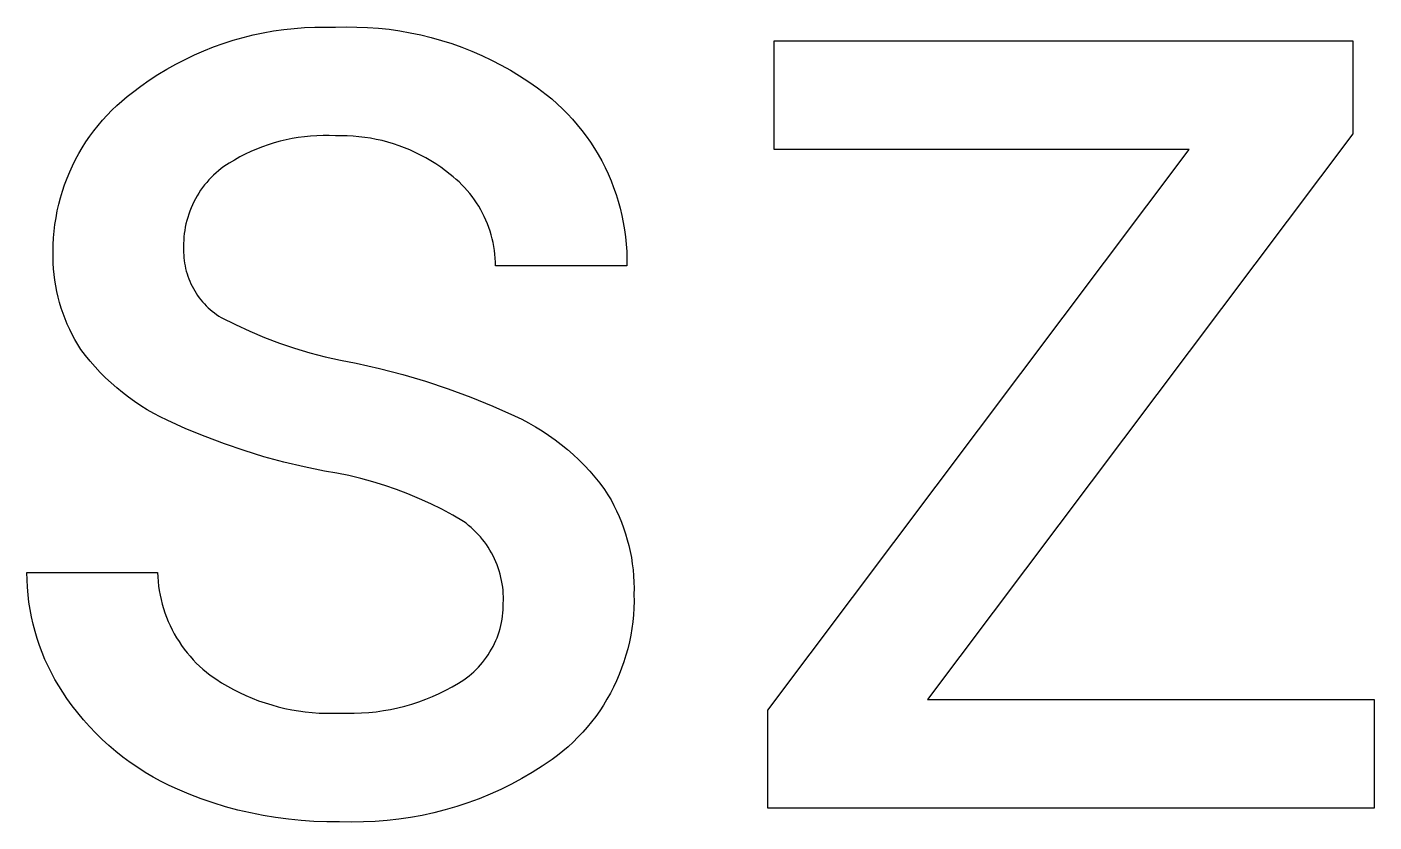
# Model space of a CAD drawing. Header units: millimetres. Extents: x 1422 to 6060, y -58 to 3182.
# Drawn here: x 4860.11 to 4901.04, y 145.73 to 169.87 of the extents above; entities that cross this region are included whole.
import ezdxf

# ---------------------------------------------------------------- set-up
doc = ezdxf.new("R2010")
doc.units = ezdxf.units.MM
doc.header["$MEASUREMENT"] = 0
doc.layers.add('Domyślny', color=7, linetype='Continuous', true_color=0x000000)

msp = doc.modelspace()

# ---------------------------------------------------------------- linework, layer by layer
at = {"layer": 'Domyślny'}
for p, q in [((4868.226, 169.829), (4868.54, 169.853)), ((4868.54, 169.853), (4868.854, 169.866)), ((4868.854, 169.866), (4869.169, 169.869)), ((4869.169, 169.869), (4869.483, 169.862)), ((4869.483, 169.862), (4869.81, 169.871)), ((4869.81, 169.871), (4870.136, 169.869)), ((4870.136, 169.869), (4870.463, 169.857)), ((4870.463, 169.857), (4870.788, 169.833)), ((4870.788, 169.833), (4871.113, 169.799)), ((4866.076, 169.371), (4866.376, 169.467)), ((4866.376, 169.467), (4866.679, 169.553)), ((4866.679, 169.553), (4866.984, 169.629)), ((4866.984, 169.629), (4867.292, 169.694)), ((4867.292, 169.694), (4867.602, 169.75)), ((4867.602, 169.75), (4867.913, 169.795)), ((4867.913, 169.795), (4868.226, 169.829)), ((4871.113, 169.799), (4871.437, 169.753)), ((4871.437, 169.753), (4871.758, 169.697)), ((4871.758, 169.697), (4872.078, 169.63)), ((4872.078, 169.63), (4872.395, 169.552)), ((4872.395, 169.552), (4872.709, 169.463)), ((4872.709, 169.463), (4873.021, 169.364)), ((4882.815, 166.151), (4882.815, 169.449)), ((4882.815, 169.449), (4900.396, 169.449)), ((4900.396, 169.449), (4900.396, 166.624)), ((4864.915, 168.888), (4865.199, 169.023)), ((4865.199, 169.023), (4865.488, 169.149)), ((4865.488, 169.149), (4865.78, 169.265)), ((4865.78, 169.265), (4866.076, 169.371)), ((4873.021, 169.364), (4873.328, 169.255)), ((4873.328, 169.255), (4873.632, 169.135)), ((4873.632, 169.135), (4873.932, 169.005)), ((4864.361, 168.589), (4864.636, 168.743)), ((4864.636, 168.743), (4864.915, 168.888)), ((4873.932, 169.005), (4874.227, 168.865)), ((4874.227, 168.865), (4874.517, 168.715)), ((4874.517, 168.715), (4874.802, 168.556)), ((4863.571, 168.073), (4863.829, 168.254)), ((4863.829, 168.254), (4864.092, 168.426)), ((4864.092, 168.426), (4864.361, 168.589)), ((4874.802, 168.556), (4875.081, 168.387)), ((4875.081, 168.387), (4875.355, 168.208)), ((4875.355, 168.208), (4875.622, 168.021)), ((4863.156, 167.756), (4863.32, 167.884)), ((4863.32, 167.884), (4863.571, 168.073)), ((4875.622, 168.021), (4875.883, 167.824)), ((4875.883, 167.824), (4876.054, 167.684)), ((4862.693, 167.341), (4862.842, 167.485)), ((4862.842, 167.485), (4862.997, 167.623)), ((4862.997, 167.623), (4863.156, 167.756)), ((4876.054, 167.684), (4876.22, 167.538)), ((4876.22, 167.538), (4876.382, 167.387)), ((4876.382, 167.387), (4876.537, 167.23)), ((4862.274, 166.881), (4862.408, 167.039)), ((4862.408, 167.039), (4862.548, 167.193)), ((4862.548, 167.193), (4862.693, 167.341)), ((4876.537, 167.23), (4876.688, 167.068)), ((4876.688, 167.068), (4876.832, 166.901)), ((4862.023, 166.551), (4862.146, 166.718)), ((4862.146, 166.718), (4862.274, 166.881)), ((4868.919, 166.567), (4868.731, 166.555)), ((4869.107, 166.572), (4868.919, 166.567)), ((4869.295, 166.571), (4869.107, 166.572)), ((4869.483, 166.563), (4869.295, 166.571)), ((4869.662, 166.567), (4869.483, 166.563)), ((4869.841, 166.564), (4869.662, 166.567)), ((4870.019, 166.555), (4869.841, 166.564)), ((4876.832, 166.901), (4876.971, 166.729)), ((4876.971, 166.729), (4877.104, 166.552)), ((4900.396, 166.624), (4887.466, 149.453)), ((4861.689, 166.026), (4861.794, 166.205)), ((4861.794, 166.205), (4861.906, 166.38)), ((4861.906, 166.38), (4862.023, 166.551)), ((4867.09, 166.164), (4866.917, 166.089)), ((4867.265, 166.232), (4867.09, 166.164)), ((4867.443, 166.294), (4867.265, 166.232)), ((4867.622, 166.351), (4867.443, 166.294)), ((4867.804, 166.401), (4867.622, 166.351)), ((4867.987, 166.444), (4867.804, 166.401)), ((4868.171, 166.482), (4867.987, 166.444)), ((4868.357, 166.513), (4868.171, 166.482)), ((4868.544, 166.537), (4868.357, 166.513)), ((4868.731, 166.555), (4868.544, 166.537)), ((4870.197, 166.54), (4870.019, 166.555)), ((4870.375, 166.519), (4870.197, 166.54)), ((4870.552, 166.492), (4870.375, 166.519)), ((4870.727, 166.459), (4870.552, 166.492)), ((4870.902, 166.42), (4870.727, 166.459)), ((4871.075, 166.375), (4870.902, 166.42)), ((4871.246, 166.324), (4871.075, 166.375)), ((4871.416, 166.267), (4871.246, 166.324)), ((4871.583, 166.205), (4871.416, 166.267)), ((4871.748, 166.136), (4871.583, 166.205)), ((4877.104, 166.552), (4877.231, 166.371)), ((4877.231, 166.371), (4877.351, 166.186)), ((4877.351, 166.186), (4877.466, 165.997)), ((4882.622, 149.124), (4895.422, 166.151)), ((4895.422, 166.151), (4882.815, 166.151)), ((4861.498, 165.658), (4861.59, 165.844)), ((4861.59, 165.844), (4861.689, 166.026)), ((4866.415, 165.831), (4866.254, 165.734)), ((4866.579, 165.923), (4866.415, 165.831)), ((4866.747, 166.009), (4866.579, 165.923)), ((4866.917, 166.089), (4866.747, 166.009)), ((4871.911, 166.062), (4871.748, 166.136)), ((4872.071, 165.983), (4871.911, 166.062)), ((4872.229, 165.898), (4872.071, 165.983)), ((4872.383, 165.808), (4872.229, 165.898)), ((4872.534, 165.712), (4872.383, 165.808)), ((4877.466, 165.997), (4877.573, 165.804)), ((4877.573, 165.804), (4877.674, 165.607)), ((4861.332, 165.278), (4861.412, 165.469)), ((4861.412, 165.469), (4861.498, 165.658)), ((4865.784, 165.373), (4865.712, 165.301)), ((4865.859, 165.441), (4865.784, 165.373)), ((4865.936, 165.507), (4865.859, 165.441)), ((4866.015, 165.57), (4865.936, 165.507)), ((4866.096, 165.631), (4866.015, 165.57)), ((4866.254, 165.734), (4866.096, 165.631)), ((4872.682, 165.612), (4872.534, 165.712)), ((4872.826, 165.506), (4872.682, 165.612)), ((4872.967, 165.396), (4872.826, 165.506)), ((4873.06, 165.322), (4872.967, 165.396)), ((4877.674, 165.607), (4877.768, 165.407)), ((4877.768, 165.407), (4877.856, 165.204)), ((4861.193, 164.887), (4861.259, 165.083)), ((4861.259, 165.083), (4861.332, 165.278)), ((4865.448, 164.993), (4865.389, 164.911)), ((4865.51, 165.074), (4865.448, 164.993)), ((4865.575, 165.152), (4865.51, 165.074)), ((4865.642, 165.228), (4865.575, 165.152)), ((4865.712, 165.301), (4865.642, 165.228)), ((4873.151, 165.244), (4873.06, 165.322)), ((4873.239, 165.164), (4873.151, 165.244)), ((4873.324, 165.081), (4873.239, 165.164)), ((4873.407, 164.995), (4873.324, 165.081)), ((4873.486, 164.907), (4873.407, 164.995)), ((4877.856, 165.204), (4877.936, 164.998)), ((4877.936, 164.998), (4878.009, 164.789)), ((4861.081, 164.487), (4861.133, 164.688)), ((4861.133, 164.688), (4861.193, 164.887)), ((4865.183, 164.562), (4865.139, 164.471)), ((4865.23, 164.652), (4865.183, 164.562)), ((4865.28, 164.74), (4865.23, 164.652)), ((4865.333, 164.826), (4865.28, 164.74)), ((4865.389, 164.911), (4865.333, 164.826)), ((4873.563, 164.815), (4873.486, 164.907)), ((4873.636, 164.721), (4873.563, 164.815)), ((4873.706, 164.625), (4873.636, 164.721)), ((4873.773, 164.527), (4873.706, 164.625)), ((4873.837, 164.426), (4873.773, 164.527)), ((4878.009, 164.789), (4878.075, 164.578)), ((4878.075, 164.578), (4878.134, 164.365)), ((4860.996, 164.081), (4861.035, 164.285)), ((4861.035, 164.285), (4861.081, 164.487)), ((4865.027, 164.188), (4864.996, 164.091)), ((4865.061, 164.283), (4865.027, 164.188)), ((4865.099, 164.378), (4865.061, 164.283)), ((4865.139, 164.471), (4865.099, 164.378)), ((4873.897, 164.323), (4873.837, 164.426)), ((4873.954, 164.218), (4873.897, 164.323)), ((4874.007, 164.112), (4873.954, 164.218)), ((4874.056, 164.003), (4874.007, 164.112)), ((4878.134, 164.365), (4878.186, 164.15)), ((4878.186, 164.15), (4878.23, 163.934)), ((4860.94, 163.67), (4860.965, 163.876)), ((4860.965, 163.876), (4860.996, 164.081)), ((4864.907, 163.696), (4864.894, 163.596)), ((4864.924, 163.796), (4864.907, 163.696)), ((4864.945, 163.895), (4864.924, 163.796)), ((4864.969, 163.994), (4864.945, 163.895)), ((4864.996, 164.091), (4864.969, 163.994)), ((4874.102, 163.893), (4874.056, 164.003)), ((4874.144, 163.782), (4874.102, 163.893)), ((4874.182, 163.669), (4874.144, 163.782)), ((4878.23, 163.934), (4878.267, 163.716)), ((4878.267, 163.716), (4878.296, 163.497)), ((4860.912, 163.256), (4860.923, 163.464)), ((4860.923, 163.464), (4860.94, 163.67)), ((4864.877, 163.394), (4864.874, 163.292)), ((4864.874, 163.292), (4864.874, 163.191)), ((4864.883, 163.495), (4864.877, 163.394)), ((4864.894, 163.596), (4864.883, 163.495)), ((4874.216, 163.555), (4874.182, 163.669)), ((4874.247, 163.44), (4874.216, 163.555)), ((4874.274, 163.324), (4874.247, 163.44)), ((4874.296, 163.207), (4874.274, 163.324)), ((4878.296, 163.497), (4878.318, 163.277)), ((4860.907, 162.875), (4860.909, 163.049)), ((4860.909, 163.049), (4860.912, 163.256)), ((4864.874, 163.191), (4864.871, 163.109)), ((4864.871, 163.109), (4864.872, 163.027)), ((4864.872, 163.027), (4864.875, 162.945)), ((4864.875, 162.945), (4864.881, 162.863)), ((4874.315, 163.089), (4874.296, 163.207)), ((4874.33, 162.971), (4874.315, 163.089)), ((4874.341, 162.852), (4874.33, 162.971)), ((4878.318, 163.277), (4878.332, 163.056)), ((4878.332, 163.056), (4878.339, 162.835)), ((4860.911, 162.701), (4860.907, 162.875)), ((4860.922, 162.527), (4860.911, 162.701)), ((4860.938, 162.354), (4860.922, 162.527)), ((4864.881, 162.863), (4864.89, 162.781)), ((4864.89, 162.781), (4864.901, 162.7)), ((4864.901, 162.7), (4864.916, 162.619)), ((4864.916, 162.619), (4864.933, 162.539)), ((4864.933, 162.539), (4864.953, 162.459)), ((4874.347, 162.733), (4874.341, 162.852)), ((4874.35, 162.614), (4874.347, 162.733)), ((4878.338, 162.614), (4874.35, 162.614)), ((4878.339, 162.835), (4878.338, 162.614)), ((4860.959, 162.181), (4860.938, 162.354)), ((4860.987, 162.01), (4860.959, 162.181)), ((4864.953, 162.459), (4864.976, 162.38)), ((4864.976, 162.38), (4865.001, 162.302)), ((4865.001, 162.302), (4865.029, 162.225)), ((4865.029, 162.225), (4865.06, 162.149)), ((4865.06, 162.149), (4865.093, 162.074)), ((4865.093, 162.074), (4865.129, 162)), ((4861.02, 161.839), (4860.987, 162.01)), ((4861.06, 161.669), (4861.02, 161.839)), ((4861.105, 161.501), (4861.06, 161.669)), ((4865.129, 162), (4865.168, 161.928)), ((4865.168, 161.928), (4865.209, 161.856)), ((4865.209, 161.856), (4865.252, 161.787)), ((4865.252, 161.787), (4865.298, 161.719)), ((4865.298, 161.719), (4865.346, 161.652)), ((4865.346, 161.652), (4865.396, 161.587)), ((4861.155, 161.335), (4861.105, 161.501)), ((4861.211, 161.17), (4861.155, 161.335)), ((4865.396, 161.587), (4865.449, 161.524)), ((4865.449, 161.524), (4865.504, 161.463)), ((4865.504, 161.463), (4865.561, 161.404)), ((4865.561, 161.404), (4865.62, 161.347)), ((4865.62, 161.347), (4865.68, 161.291)), ((4865.68, 161.291), (4865.743, 161.238)), ((4865.743, 161.238), (4865.807, 161.187)), ((4861.273, 161.007), (4861.211, 161.17)), ((4861.34, 160.846), (4861.273, 161.007)), ((4861.412, 160.688), (4861.34, 160.846)), ((4865.807, 161.187), (4865.874, 161.139)), ((4865.874, 161.139), (4865.942, 161.093)), ((4865.942, 161.093), (4866.011, 161.049)), ((4866.011, 161.049), (4866.444, 160.833)), ((4866.444, 160.833), (4866.883, 160.632)), ((4861.49, 160.533), (4861.412, 160.688)), ((4861.573, 160.38), (4861.49, 160.533)), ((4866.883, 160.632), (4867.33, 160.447)), ((4867.33, 160.447), (4867.782, 160.276)), ((4861.661, 160.23), (4861.573, 160.38)), ((4861.754, 160.082), (4861.661, 160.23)), ((4861.892, 159.901), (4861.754, 160.082)), ((4867.782, 160.276), (4868.24, 160.121)), ((4868.24, 160.121), (4868.703, 159.982)), ((4862.036, 159.723), (4861.892, 159.901)), ((4862.185, 159.551), (4862.036, 159.723)), ((4868.703, 159.982), (4869.17, 159.858)), ((4869.17, 159.858), (4869.641, 159.751)), ((4869.641, 159.751), (4870.116, 159.659)), ((4870.116, 159.659), (4870.825, 159.502)), ((4862.34, 159.384), (4862.185, 159.551)), ((4862.501, 159.222), (4862.34, 159.384)), ((4862.667, 159.066), (4862.501, 159.222)), ((4870.825, 159.502), (4871.528, 159.321)), ((4871.528, 159.321), (4872.224, 159.116)), ((4862.839, 158.915), (4862.667, 159.066)), ((4863.015, 158.77), (4862.839, 158.915)), ((4872.224, 159.116), (4872.913, 158.887)), ((4872.913, 158.887), (4873.594, 158.636)), ((4863.196, 158.631), (4863.015, 158.77)), ((4863.381, 158.499), (4863.196, 158.631)), ((4863.571, 158.372), (4863.381, 158.499)), ((4873.594, 158.636), (4874.266, 158.361)), ((4863.765, 158.252), (4863.571, 158.372)), ((4863.963, 158.139), (4863.765, 158.252)), ((4864.165, 158.032), (4863.963, 158.139)), ((4864.37, 157.932), (4864.165, 158.032)), ((4874.266, 158.361), (4874.928, 158.063)), ((4874.928, 158.063), (4875.143, 157.96)), ((4864.944, 157.674), (4864.37, 157.932)), ((4865.526, 157.433), (4864.944, 157.674)), ((4875.143, 157.96), (4875.354, 157.849)), ((4875.354, 157.849), (4875.561, 157.732)), ((4875.561, 157.732), (4875.764, 157.608)), ((4875.764, 157.608), (4875.962, 157.477)), ((4866.115, 157.211), (4865.526, 157.433)), ((4866.711, 157.008), (4866.115, 157.211)), ((4875.962, 157.477), (4876.156, 157.339)), ((4876.156, 157.339), (4876.345, 157.195)), ((4876.345, 157.195), (4876.53, 157.044)), ((4867.314, 156.824), (4866.711, 157.008)), ((4867.922, 156.659), (4867.314, 156.824)), ((4876.53, 157.044), (4876.709, 156.888)), ((4876.709, 156.888), (4876.882, 156.725)), ((4868.534, 156.514), (4867.922, 156.659)), ((4869.151, 156.388), (4868.534, 156.514)), ((4869.523, 156.324), (4869.151, 156.388)), ((4876.882, 156.725), (4877.05, 156.557)), ((4877.05, 156.557), (4877.213, 156.383)), ((4877.213, 156.383), (4877.369, 156.203)), ((4869.891, 156.249), (4869.523, 156.324)), ((4870.258, 156.161), (4869.891, 156.249)), ((4870.621, 156.062), (4870.258, 156.161)), ((4870.981, 155.951), (4870.621, 156.062)), ((4871.337, 155.829), (4870.981, 155.951)), ((4877.369, 156.203), (4877.519, 156.019)), ((4877.519, 156.019), (4877.663, 155.829)), ((4871.689, 155.695), (4871.337, 155.829)), ((4872.036, 155.55), (4871.689, 155.695)), ((4872.379, 155.394), (4872.036, 155.55)), ((4877.663, 155.829), (4877.762, 155.671)), ((4877.762, 155.671), (4877.856, 155.51)), ((4877.856, 155.51), (4877.944, 155.345)), ((4872.716, 155.227), (4872.379, 155.394)), ((4873.048, 155.05), (4872.716, 155.227)), ((4877.944, 155.345), (4878.027, 155.178)), ((4878.027, 155.178), (4878.104, 155.008)), ((4873.374, 154.861), (4873.048, 155.05)), ((4873.454, 154.802), (4873.374, 154.861)), ((4873.532, 154.74), (4873.454, 154.802)), ((4873.608, 154.675), (4873.532, 154.74)), ((4878.104, 155.008), (4878.175, 154.836)), ((4878.175, 154.836), (4878.24, 154.661)), ((4873.681, 154.608), (4873.608, 154.675)), ((4873.752, 154.538), (4873.681, 154.608)), ((4873.821, 154.466), (4873.752, 154.538)), ((4873.887, 154.392), (4873.821, 154.466)), ((4873.95, 154.315), (4873.887, 154.392)), ((4874.011, 154.237), (4873.95, 154.315)), ((4878.24, 154.661), (4878.299, 154.484)), ((4878.299, 154.484), (4878.352, 154.305)), ((4878.352, 154.305), (4878.4, 154.125)), ((4874.069, 154.156), (4874.011, 154.237)), ((4874.125, 154.073), (4874.069, 154.156)), ((4874.177, 153.989), (4874.125, 154.073)), ((4874.227, 153.902), (4874.177, 153.989)), ((4874.273, 153.814), (4874.227, 153.902)), ((4878.4, 154.125), (4878.441, 153.943)), ((4878.441, 153.943), (4878.476, 153.76)), ((4874.317, 153.725), (4874.273, 153.814)), ((4874.357, 153.634), (4874.317, 153.725)), ((4874.395, 153.542), (4874.357, 153.634)), ((4874.429, 153.448), (4874.395, 153.542)), ((4878.476, 153.76), (4878.504, 153.575)), ((4878.504, 153.575), (4878.527, 153.39)), ((4860.117, 153.085), (4860.113, 153.312)), ((4860.113, 153.312), (4864.081, 153.312)), ((4860.128, 152.859), (4860.117, 153.085)), ((4864.081, 153.312), (4864.087, 153.173)), ((4864.087, 153.173), (4864.098, 153.034)), ((4874.46, 153.354), (4874.429, 153.448)), ((4874.487, 153.258), (4874.46, 153.354)), ((4874.512, 153.161), (4874.487, 153.258)), ((4874.533, 153.064), (4874.512, 153.161)), ((4874.55, 152.966), (4874.533, 153.064)), ((4878.527, 153.39), (4878.543, 153.204)), ((4878.543, 153.204), (4878.553, 153.018)), ((4860.148, 152.633), (4860.128, 152.859)), ((4864.098, 153.034), (4864.113, 152.895)), ((4864.113, 152.895), (4864.133, 152.757)), ((4864.133, 152.757), (4864.158, 152.62)), ((4874.565, 152.868), (4874.55, 152.966)), ((4874.576, 152.769), (4874.565, 152.868)), ((4874.583, 152.67), (4874.576, 152.769)), ((4874.587, 152.57), (4874.583, 152.67)), ((4878.553, 153.018), (4878.556, 152.832)), ((4878.556, 152.832), (4878.554, 152.645)), ((4878.554, 152.645), (4878.555, 152.437)), ((4860.175, 152.408), (4860.148, 152.633)), ((4860.209, 152.184), (4860.175, 152.408)), ((4864.158, 152.62), (4864.187, 152.484)), ((4864.187, 152.484), (4864.222, 152.349)), ((4864.222, 152.349), (4864.261, 152.215)), ((4874.581, 152.177), (4874.585, 152.274)), ((4874.585, 152.371), (4874.588, 152.471)), ((4874.585, 152.274), (4874.585, 152.371)), ((4874.588, 152.471), (4874.587, 152.57)), ((4878.555, 152.437), (4878.55, 152.229)), ((4860.251, 151.961), (4860.209, 152.184)), ((4860.301, 151.74), (4860.251, 151.961)), ((4864.261, 152.215), (4864.304, 152.083)), ((4864.304, 152.083), (4864.352, 151.952)), ((4864.352, 151.952), (4864.405, 151.823)), ((4874.531, 151.793), (4874.548, 151.889)), ((4874.548, 151.889), (4874.562, 151.984)), ((4874.562, 151.984), (4874.573, 152.081)), ((4874.573, 152.081), (4874.581, 152.177)), ((4878.537, 152.021), (4878.518, 151.814)), ((4878.55, 152.229), (4878.537, 152.021)), ((4860.358, 151.521), (4860.301, 151.74)), ((4860.423, 151.304), (4860.358, 151.521)), ((4864.405, 151.823), (4864.462, 151.696)), ((4864.462, 151.696), (4864.523, 151.57)), ((4864.523, 151.57), (4864.589, 151.447)), ((4864.589, 151.447), (4864.659, 151.327)), ((4874.394, 151.329), (4874.428, 151.42)), ((4874.428, 151.42), (4874.458, 151.512)), ((4874.458, 151.512), (4874.486, 151.605)), ((4874.486, 151.605), (4874.51, 151.699)), ((4874.51, 151.699), (4874.531, 151.793)), ((4878.491, 151.608), (4878.456, 151.403)), ((4878.518, 151.814), (4878.491, 151.608)), ((4860.495, 151.089), (4860.423, 151.304)), ((4860.575, 150.877), (4860.495, 151.089)), ((4864.659, 151.327), (4864.733, 151.209)), ((4864.733, 151.209), (4864.811, 151.093)), ((4864.811, 151.093), (4864.893, 150.981)), ((4874.228, 150.978), (4874.274, 151.064)), ((4874.274, 151.064), (4874.317, 151.151)), ((4874.317, 151.151), (4874.357, 151.239)), ((4874.357, 151.239), (4874.394, 151.329)), ((4878.415, 151.199), (4878.367, 150.996)), ((4878.456, 151.403), (4878.415, 151.199)), ((4860.661, 150.667), (4860.575, 150.877)), ((4860.755, 150.461), (4860.661, 150.667)), ((4864.893, 150.981), (4864.978, 150.871)), ((4864.978, 150.871), (4865.068, 150.764)), ((4865.068, 150.764), (4865.161, 150.66)), ((4865.161, 150.66), (4865.258, 150.56)), ((4873.955, 150.579), (4874.015, 150.655)), ((4874.015, 150.655), (4874.073, 150.733)), ((4874.073, 150.733), (4874.128, 150.813)), ((4874.128, 150.813), (4874.179, 150.895)), ((4874.179, 150.895), (4874.228, 150.978)), ((4878.311, 150.796), (4878.249, 150.597)), ((4878.367, 150.996), (4878.311, 150.796)), ((4860.856, 150.258), (4860.755, 150.461)), ((4860.963, 150.058), (4860.856, 150.258)), ((4865.258, 150.56), (4865.358, 150.463)), ((4865.358, 150.463), (4865.461, 150.37)), ((4865.461, 150.37), (4865.568, 150.28)), ((4865.568, 150.28), (4865.678, 150.194)), ((4865.678, 150.194), (4865.85, 150.076)), ((4873.543, 150.17), (4873.617, 150.232)), ((4873.617, 150.232), (4873.69, 150.296)), ((4873.69, 150.296), (4873.76, 150.363)), ((4873.76, 150.363), (4873.827, 150.433)), ((4873.827, 150.433), (4873.893, 150.505)), ((4873.893, 150.505), (4873.955, 150.579)), ((4878.104, 150.207), (4878.021, 150.017)), ((4878.18, 150.401), (4878.104, 150.207)), ((4878.249, 150.597), (4878.18, 150.401)), ((4861.078, 149.863), (4860.963, 150.058)), ((4861.199, 149.671), (4861.078, 149.863)), ((4865.85, 150.076), (4866.026, 149.963)), ((4866.026, 149.963), (4866.205, 149.856)), ((4866.205, 149.856), (4866.388, 149.756)), ((4872.836, 149.733), (4873.032, 149.838)), ((4873.032, 149.838), (4873.224, 149.949)), ((4873.224, 149.949), (4873.307, 150)), ((4873.307, 150), (4873.387, 150.054)), ((4873.387, 150.054), (4873.466, 150.111)), ((4873.466, 150.111), (4873.543, 150.17)), ((4877.932, 149.829), (4877.836, 149.644)), ((4878.021, 150.017), (4877.932, 149.829)), ((4861.326, 149.484), (4861.199, 149.671)), ((4861.487, 149.261), (4861.326, 149.484)), ((4866.388, 149.756), (4866.575, 149.662)), ((4866.575, 149.662), (4866.764, 149.573)), ((4866.764, 149.573), (4866.956, 149.492)), ((4866.956, 149.492), (4867.151, 149.416)), ((4867.151, 149.416), (4867.348, 149.348)), ((4871.807, 149.316), (4872.018, 149.385)), ((4872.018, 149.385), (4872.227, 149.462)), ((4872.227, 149.462), (4872.433, 149.545)), ((4872.433, 149.545), (4872.636, 149.636)), ((4872.636, 149.636), (4872.836, 149.733)), ((4877.734, 149.463), (4877.626, 149.285)), ((4877.836, 149.644), (4877.734, 149.463)), ((4887.466, 149.453), (4901.037, 149.453)), ((4901.037, 149.453), (4901.037, 146.155)), ((4861.656, 149.044), (4861.487, 149.261)), ((4861.832, 148.833), (4861.656, 149.044)), ((4867.348, 149.348), (4867.548, 149.286)), ((4867.548, 149.286), (4867.749, 149.23)), ((4867.749, 149.23), (4867.952, 149.182)), ((4867.952, 149.182), (4868.157, 149.14)), ((4868.157, 149.14), (4868.363, 149.105)), ((4868.363, 149.105), (4868.57, 149.077)), ((4868.57, 149.077), (4868.777, 149.056)), ((4868.777, 149.056), (4868.986, 149.041)), ((4868.986, 149.041), (4869.194, 149.034)), ((4869.194, 149.034), (4869.403, 149.034)), ((4869.403, 149.034), (4869.612, 149.041)), ((4869.612, 149.041), (4869.834, 149.034)), ((4869.834, 149.034), (4870.057, 149.035)), ((4870.057, 149.035), (4870.279, 149.043)), ((4870.279, 149.043), (4870.5, 149.059)), ((4870.5, 149.059), (4870.721, 149.083)), ((4870.721, 149.083), (4870.941, 149.115)), ((4870.941, 149.115), (4871.16, 149.154)), ((4871.16, 149.154), (4871.378, 149.201)), ((4871.378, 149.201), (4871.593, 149.255)), ((4871.593, 149.255), (4871.807, 149.316)), ((4877.512, 149.111), (4877.391, 148.941)), ((4877.626, 149.285), (4877.512, 149.111)), ((4882.622, 146.155), (4882.622, 149.124)), ((4862.015, 148.628), (4861.832, 148.833)), ((4862.205, 148.429), (4862.015, 148.628)), ((4877.133, 148.615), (4876.996, 148.459)), ((4877.265, 148.776), (4877.133, 148.615)), ((4877.391, 148.941), (4877.265, 148.776)), ((4862.402, 148.237), (4862.205, 148.429)), ((4862.605, 148.052), (4862.402, 148.237)), ((4876.705, 148.161), (4876.552, 148.02)), ((4876.853, 148.307), (4876.705, 148.161)), ((4876.996, 148.459), (4876.853, 148.307)), ((4862.814, 147.874), (4862.605, 148.052)), ((4863.029, 147.704), (4862.814, 147.874)), ((4876.232, 147.754), (4876.065, 147.63)), ((4876.395, 147.884), (4876.232, 147.754)), ((4876.552, 148.02), (4876.395, 147.884)), ((4863.251, 147.54), (4863.029, 147.704)), ((4863.477, 147.385), (4863.251, 147.54)), ((4863.709, 147.237), (4863.477, 147.385)), ((4875.767, 147.427), (4875.462, 147.235)), ((4876.065, 147.63), (4875.767, 147.427)), ((4863.945, 147.097), (4863.709, 147.237)), ((4864.187, 146.966), (4863.945, 147.097)), ((4864.432, 146.843), (4864.187, 146.966)), ((4875.151, 147.054), (4874.834, 146.884)), ((4875.462, 147.235), (4875.151, 147.054)), ((4864.682, 146.728), (4864.432, 146.843)), ((4865.042, 146.577), (4864.682, 146.728)), ((4865.406, 146.438), (4865.042, 146.577)), ((4874.182, 146.576), (4873.848, 146.44)), ((4874.51, 146.724), (4874.182, 146.576)), ((4874.834, 146.884), (4874.51, 146.724)), ((4865.774, 146.312), (4865.406, 146.438)), ((4866.147, 146.198), (4865.774, 146.312)), ((4866.523, 146.096), (4866.147, 146.198)), ((4872.822, 146.101), (4872.473, 146.012)), ((4873.168, 146.202), (4872.822, 146.101)), ((4873.51, 146.315), (4873.168, 146.202)), ((4873.848, 146.44), (4873.51, 146.315)), ((4901.037, 146.155), (4882.622, 146.155)), ((4866.903, 146.007), (4866.523, 146.096)), ((4867.285, 145.93), (4866.903, 146.007)), ((4867.669, 145.867), (4867.285, 145.93)), ((4868.056, 145.816), (4867.669, 145.867)), ((4868.444, 145.778), (4868.056, 145.816)), ((4868.833, 145.753), (4868.444, 145.778)), ((4869.222, 145.741), (4868.833, 145.753)), ((4869.612, 145.742), (4869.222, 145.741)), ((4869.972, 145.732), (4869.612, 145.742)), ((4870.333, 145.735), (4869.972, 145.732)), ((4870.693, 145.75), (4870.333, 145.735)), ((4871.052, 145.778), (4870.693, 145.75)), ((4871.41, 145.818), (4871.052, 145.778)), ((4871.767, 145.87), (4871.41, 145.818)), ((4872.121, 145.935), (4871.767, 145.87)), ((4872.473, 146.012), (4872.121, 145.935))]:
    msp.add_line(p, q, dxfattribs=at)

doc.saveas('drawing.dxf')
